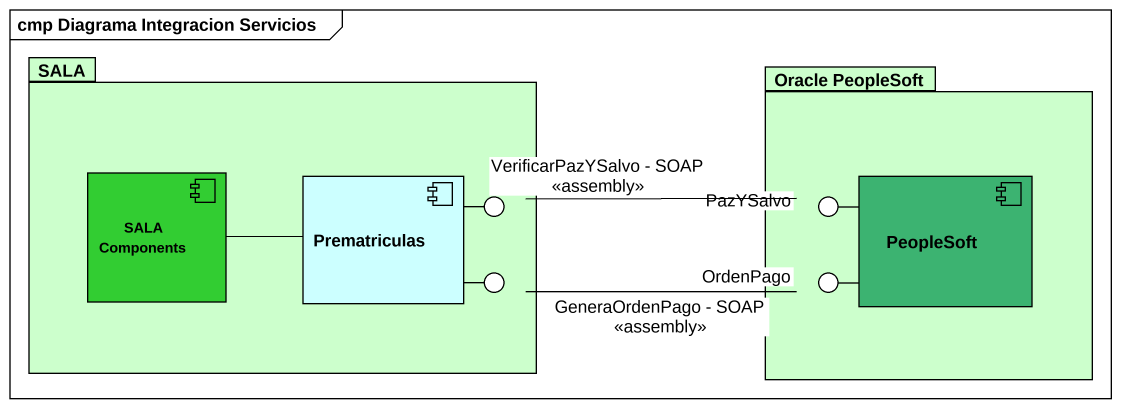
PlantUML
@startuml
mainframe cmp Diagrama Integracion Servicios
package SALA #CCFFCC {
  component "SALA Components" as SALA_Components #32CD32
  component Prematriculas #CCFFFF
}
package "Oracle PeopleSoft" as Oracle_PeopleSoft #CCFFCC {
  component PeopleSoft #3CB371
}
() " " as lollipop1
() PazYSalvo
() " " as lollipop2
() OrdenPago
Prematriculas -right- lollipop1
PeopleSoft -left- PazYSalvo
Prematriculas -right- lollipop2
PeopleSoft -left- OrdenPago
SALA_Components -right- Prematriculas
lollipop1 -right- PazYSalvo : VerificarPazYSalvo - SOAP\n<<assembly>>
lollipop2 -right- OrdenPago : GeneraOrdenPago - SOAP\n<<assembly>>
@enduml
